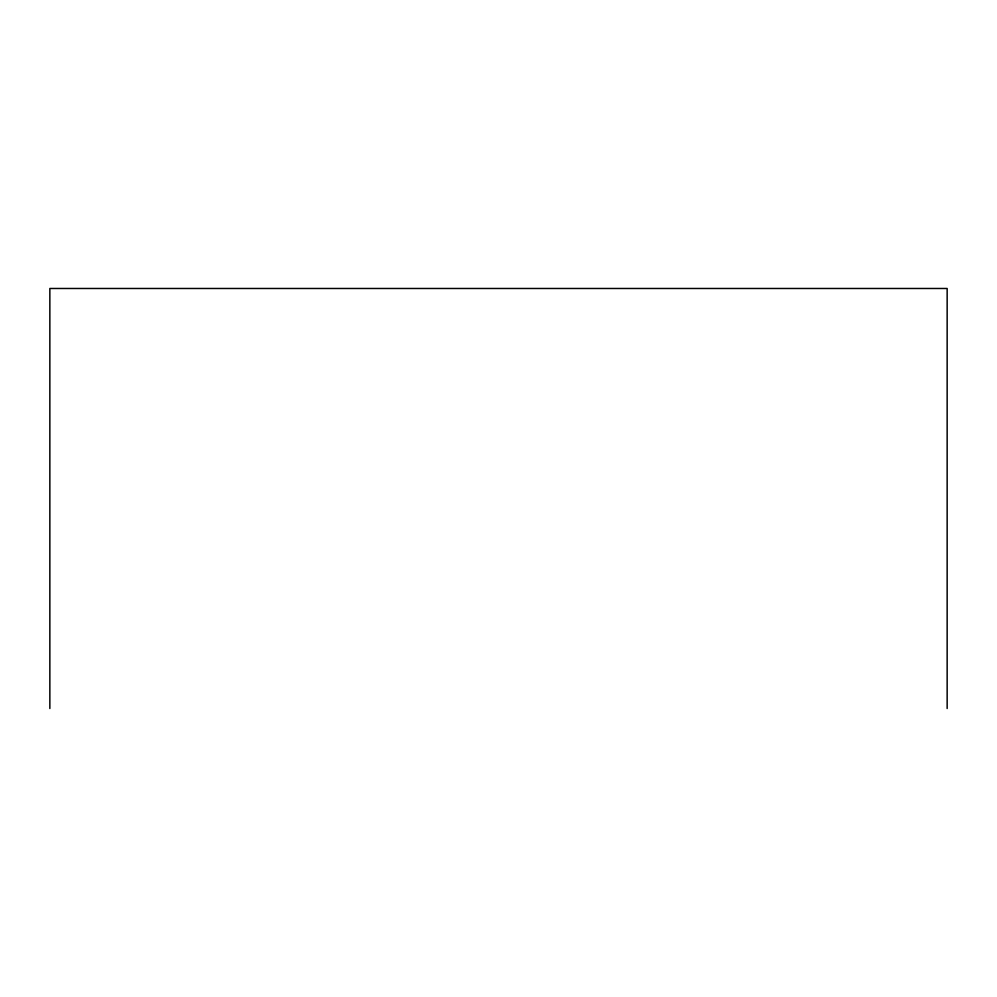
<?xml version="1.0" encoding="UTF-8"?>
<svg xmlns="http://www.w3.org/2000/svg" width="997" height="997" viewBox="0 0 997 997"><rect width="100%" height="100%" fill="white"/><g stroke="black" fill="none" stroke-linecap="round" stroke-linejoin="round"><path stroke-width="1.5" d="M947.15 708.518L947.15 288.482L49.85 288.482L49.85 708.518"/></g></svg>
